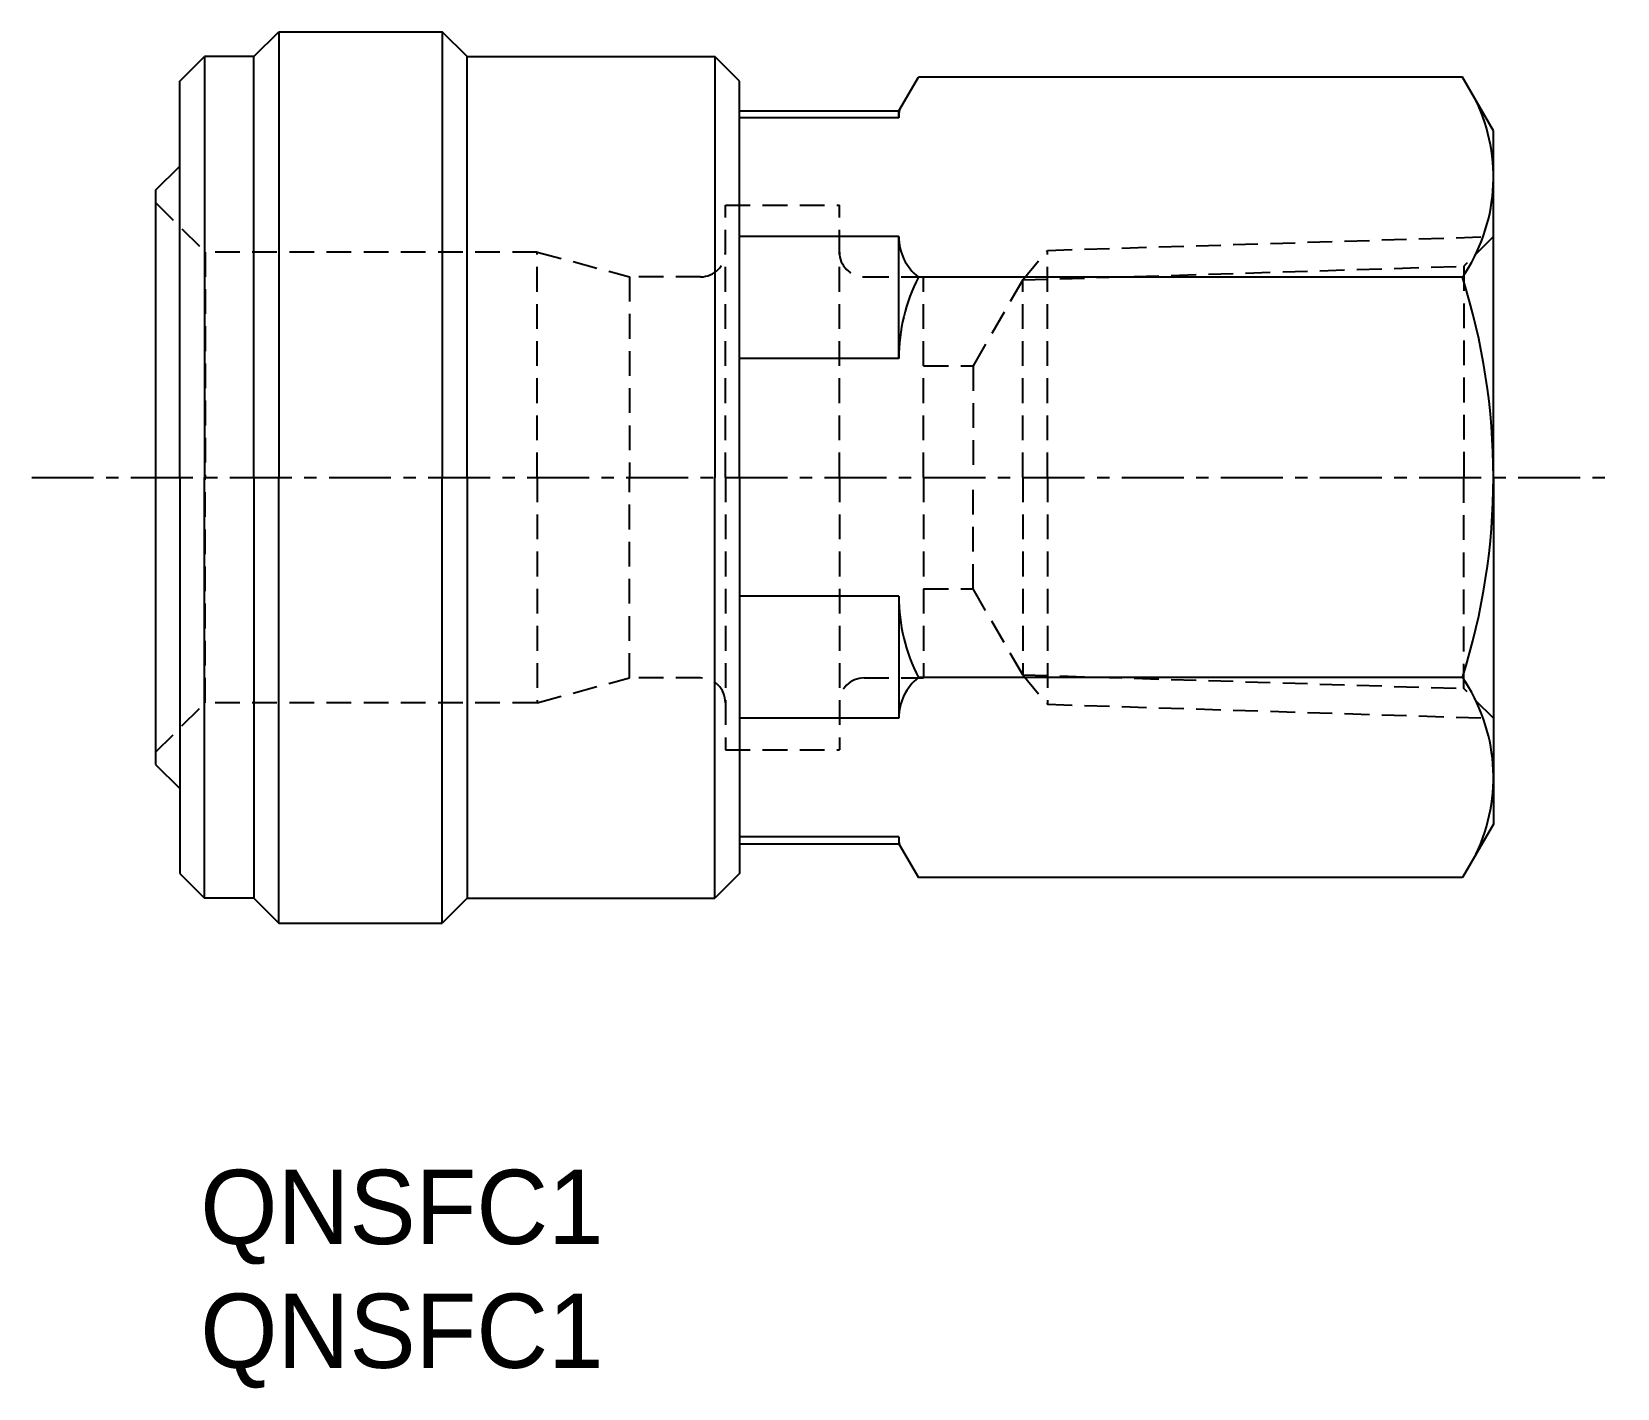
# Model space of a CAD drawing. Extents: x 173.1 to 205.1, y 219.1 to 246.5.
import ezdxf

# ---------------------------------------------------------------- set-up
doc = ezdxf.new("R2010")
doc.units = 0
doc.linetypes.add('CENTER', pattern=[2, 1.25, -0.25, 0.25, -0.25])
doc.linetypes.add('DASHED', pattern=[0.75, 0.5, -0.25])
doc.layers.get('0').update_dxf_attribs({"linetype": 'CONTINUOUS'})
doc.layers.add('CENTER', color=1, linetype='CENTER')

msp = doc.modelspace()

# ---------------------------------------------------------------- linework, layer by layer
at = {"linetype": 'CONTINUOUS'}
for p, q in [((177.548, 245.974), (178.048, 246.474)), ((178.048, 246.474), (181.348, 246.474)), ((178.048, 246.474), (178.048, 237.474)), ((181.848, 245.974), (181.348, 246.474)), ((181.348, 246.474), (181.348, 237.474)), ((176.048, 245.474), (176.548, 245.974)), ((177.548, 245.974), (176.548, 245.974)), ((176.548, 245.974), (176.548, 237.474)), ((177.548, 237.474), (177.548, 245.974)), ((181.848, 245.974), (186.848, 245.974)), ((181.848, 237.474), (181.848, 245.974)), ((187.348, 245.474), (186.848, 245.974)), ((186.848, 245.974), (186.848, 237.474)), ((176.048, 237.474), (176.048, 245.474)), ((187.348, 244.874), (187.348, 245.474)), ((187.348, 237.474), (187.348, 245.474)), ((190.562, 244.874), (190.956, 245.557)), ((201.937, 245.557), (190.956, 245.557)), ((202.562, 244.474), (201.937, 245.557)), ((187.348, 244.874), (190.562, 244.874)), ((190.562, 244.736), (190.562, 244.874)), ((190.562, 244.736), (187.348, 244.736)), ((202.562, 237.474), (202.562, 244.474)), ((175.562, 243.274), (176.048, 243.76)), ((175.562, 243.274), (175.562, 237.474)), ((190.562, 242.336), (187.348, 242.336)), ((190.562, 239.874), (190.562, 242.336)), ((201.937, 241.515), (190.956, 241.515)), ((190.562, 239.874), (187.348, 239.874)), ((175.562, 237.474), (175.562, 231.674)), ((176.048, 237.474), (176.048, 229.474)), ((176.548, 228.974), (176.548, 237.474)), ((177.548, 237.474), (177.548, 228.974)), ((178.048, 228.474), (178.048, 237.474)), ((181.348, 228.474), (181.348, 237.474)), ((181.848, 237.474), (181.848, 228.974)), ((186.848, 228.974), (186.848, 237.474)), ((187.348, 237.474), (187.348, 229.474)), ((202.562, 237.474), (202.562, 230.474)), ((190.562, 235.074), (187.348, 235.074)), ((190.562, 235.074), (190.562, 232.612)), ((201.937, 233.432), (190.956, 233.432)), ((190.562, 232.612), (187.348, 232.612)), ((175.562, 231.674), (176.048, 231.188)), ((202.562, 230.474), (201.937, 229.391)), ((190.562, 230.212), (187.348, 230.212)), ((190.562, 230.212), (190.562, 230.074)), ((187.348, 230.074), (190.562, 230.074)), ((190.562, 230.074), (190.956, 229.391)), ((176.048, 229.474), (176.548, 228.974)), ((187.348, 229.474), (186.848, 228.974)), ((201.937, 229.391), (190.956, 229.391)), ((177.548, 228.974), (176.548, 228.974)), ((177.548, 228.974), (178.048, 228.474)), ((181.848, 228.974), (181.348, 228.474)), ((181.848, 228.974), (186.848, 228.974)), ((178.048, 228.474), (181.348, 228.474))]:
    msp.add_line(p, q, dxfattribs=at)
at = {"color": 3, "linetype": 'DASHED'}
for p, q in [((175.562, 243.024), (176.562, 242.024)), ((187.062, 237.474), (187.062, 242.974)), ((187.062, 242.974), (189.362, 242.974)), ((189.362, 237.474), (189.362, 242.974)), ((193.562, 242.057), (202.562, 242.338)), ((202.562, 242.338), (201.962, 241.738)), ((183.262, 242.024), (176.562, 242.024)), ((176.562, 242.024), (176.562, 237.474)), ((183.262, 237.474), (183.262, 242.024)), ((183.262, 242.024), (185.128, 241.524)), ((193.062, 241.46), (193.562, 242.057)), ((193.562, 237.474), (193.562, 242.057)), ((193.062, 241.46), (201.962, 241.738)), ((201.962, 241.738), (201.962, 237.474)), ((185.128, 241.524), (185.128, 237.474)), ((186.562, 241.524), (185.128, 241.524)), ((189.862, 241.524), (191.062, 241.524)), ((191.062, 237.474), (191.062, 241.524)), ((193.062, 241.46), (192.06, 239.724)), ((193.062, 237.474), (193.062, 241.46)), ((191.062, 239.724), (192.06, 239.724)), ((192.06, 239.724), (192.06, 237.474)), ((176.562, 232.924), (176.562, 237.474)), ((183.262, 237.474), (183.262, 232.924)), ((185.128, 233.424), (185.128, 237.474)), ((187.062, 237.474), (187.062, 231.974)), ((189.362, 237.474), (189.362, 231.974)), ((191.062, 237.474), (191.062, 233.424)), ((192.06, 235.224), (192.06, 237.474)), ((193.062, 237.474), (193.062, 233.488)), ((193.562, 237.474), (193.562, 232.891)), ((201.962, 233.21), (201.962, 237.474)), ((191.062, 235.224), (192.06, 235.224)), ((193.062, 233.488), (192.06, 235.224)), ((183.262, 232.924), (185.128, 233.424)), ((186.562, 233.424), (185.128, 233.424)), ((189.862, 233.424), (191.062, 233.424)), ((193.062, 233.488), (201.962, 233.21)), ((193.062, 233.488), (193.562, 232.891)), ((202.562, 232.61), (201.962, 233.21)), ((175.562, 231.924), (176.562, 232.924)), ((183.262, 232.924), (176.562, 232.924)), ((193.562, 232.891), (202.562, 232.61)), ((187.062, 231.974), (189.362, 231.974))]:
    msp.add_line(p, q, dxfattribs=at)
at = {"linetype": 'CONTINUOUS'}
for centre, radius, start, end in [((191.613, 244.736), 1.051, 171.319, 180), ((198.984, 243.536), 3.578, 325.6158, 25.6158), ((191.613, 242.336), 1.051, 180, 231.319), ((194.176, 239.874), 3.614, 152.987, 180), ((189.187, 237.474), 13.375, 0, 17.588), ((189.187, 237.474), 13.375, 342.412, 0), ((194.176, 235.074), 3.614, 180, 207.013), ((191.613, 232.612), 1.051, 128.681, 180), ((198.984, 231.412), 3.578, 334.3842, 34.3842), ((191.613, 230.212), 1.051, 180, 188.681)]:
    msp.add_arc(centre, radius, start, end, dxfattribs=at)
at = {"color": 3, "linetype": 'DASHED'}
for centre, start, end in [((186.562, 242.024), 270, 0), ((189.862, 242.024), 180, 270), ((186.562, 232.924), 0, 90), ((189.862, 232.924), 90, 180)]:
    msp.add_arc(centre, 0.5, start, end, dxfattribs=at)
at = {"layer": 'CENTER', "color": 1, "linetype": 'CENTER'}
msp.add_line((173.062, 237.474), (205.062, 237.474), dxfattribs=at)

# ---------------------------------------------------------------- texts
for p in [(176.464, 221.991), (176.464, 219.491)]:
    msp.add_text('QNSFC1', height=1.5).set_placement(p)

doc.saveas('drawing.dxf')
